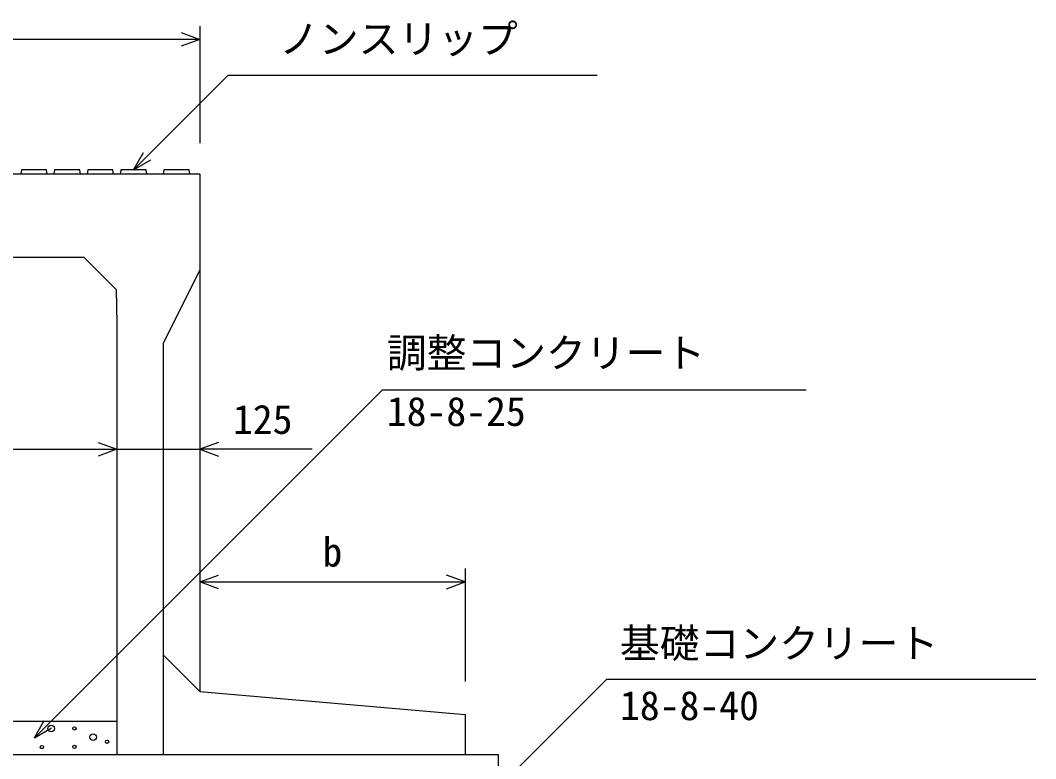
# Model space of a CAD drawing. Units: millimetres, scale not verified. Extents: x -16800 to 16800, y -5940 to 5940.
# Drawn here: x -10802 to -9271, y 1560 to 2674 of the extents above; entities that cross this region are included whole.
import ezdxf
from ezdxf.enums import TextEntityAlignment as Align

# ---------------------------------------------------------------- set-up
doc = ezdxf.new("R2010")
doc.units = ezdxf.units.MM
doc.header["$LTSCALE"] = 20
for name, color, linetype, lineweight in [('0-0_DIM', 7, 'Continuous', 25), ('0-2_HATCH', 6, 'Continuous', 25), ('0-5_OUTLINE', 3, 'Continuous', 25)]:
    doc.layers.add(name, color=color, linetype=linetype, lineweight=lineweight)
doc.styles.add('ＭＳ ゴシック', font='')
doc.styles.get('ＭＳ ゴシック').set_extended_font_data('MS Gothic')

msp = doc.modelspace()

# ---------------------------------------------------------------- linework, layer by layer
at = {"layer": '0-0_DIM'}
for p, q in [((-10531.6, 2664.79), (-10531.6, 2488.04)), ((-10531.6, 2644.79), (-11281.6, 2644.79)), ((-10631.6, 2448.08), (-10489.38, 2590.29)), ((-9932.5, 2590.29), (-10489.38, 2590.29)), ((-10631.6, 2448.08), (-10616.6, 2474.06)), ((-10631.6, 2448.08), (-10605.61, 2463.08)), ((-10781.09, 1591.58), (-10256.26, 2116.41)), ((-10256.26, 2116.41), (-9617.06, 2116.41)), ((-11156.6, 2026.68), (-10656.6, 2026.68)), ((-10656.6, 2026.68), (-10531.6, 2026.68)), ((-10362.29, 2026.68), (-10531.6, 2026.68)), ((-10131.6, 1846.71), (-10131.6, 1676.58)), ((-10531.6, 1826.71), (-10131.6, 1826.71)), ((-9917.94, 1680.23), (-10081.6, 1516.58)), ((-9917.94, 1680.23), (-9271.07, 1680.23)), ((-10781.09, 1591.58), (-10766.09, 1617.56)), ((-10781.09, 1591.58), (-10755.11, 1606.58))]:
    msp.add_line(p, q, dxfattribs=at)
for points in [[(-10559.75, 2655.05), (-10531.56, 2644.79), (-10559.75, 2634.53)], [(-10684.79, 2036.94), (-10656.6, 2026.68), (-10684.79, 2016.42)], [(-10503.4, 2036.94), (-10531.6, 2026.68), (-10503.4, 2016.42)], [(-10503.4, 1816.45), (-10531.6, 1826.71), (-10503.4, 1836.97)], [(-10159.79, 1816.45), (-10131.6, 1826.71), (-10159.79, 1836.97)]]:
    msp.add_lwpolyline(points, dxfattribs=at)
at = {"layer": '0-2_HATCH'}
for p, q in [((-10761.59, 2441.58), (-10762.6, 2448.08)), ((-10711.59, 2441.58), (-10712.6, 2448.08)), ((-10661.6, 2441.58), (-10662.6, 2448.08)), ((-10611.6, 2441.58), (-10612.6, 2448.08)), ((-10546.6, 2441.58), (-10547.6, 2448.08))]:
    msp.add_line(p, q, dxfattribs=at)
for points in [[(-10762.6, 2448.08), (-10800.59, 2448.08), (-10801.59, 2441.58)], [(-10712.6, 2448.08), (-10750.59, 2448.08), (-10751.59, 2441.58)], [(-10662.6, 2448.08), (-10700.6, 2448.08), (-10701.6, 2441.58)], [(-10612.6, 2448.08), (-10650.6, 2448.08), (-10651.6, 2441.58)], [(-10547.6, 2448.08), (-10585.6, 2448.08), (-10586.6, 2441.58)]]:
    msp.add_lwpolyline(points, dxfattribs=at)
for centre, radius in [((-10755.73, 1605.61), 5), ((-10720.57, 1605.89), 2.5), ((-10692.53, 1592.76), 5), ((-10769.75, 1577.59), 2.5), ((-10720.57, 1577.88), 2.5), ((-10671.5, 1585.75), 2.5)]:
    msp.add_circle(centre, radius, dxfattribs=at)
at = {"layer": '0-5_OUTLINE'}
for p, q in [((-10531.6, 2441.58), (-10906.6, 2441.58)), ((-10906.6, 2316.58), (-10706.6, 2316.58)), ((-10531.6, 2296.58), (-10586.6, 2186.58)), ((-10656.6, 2216.58), (-10656.6, 1566.58)), ((-10586.6, 2186.58), (-10586.6, 1566.58)), ((-10586.6, 1716.58), (-10531.6, 1661.58)), ((-10131.6, 1626.58), (-10131.6, 1566.58)), ((-11156.6, 1616.58), (-10656.6, 1616.58)), ((-11331.6, 1566.58), (-10081.6, 1566.58)), ((-10656.6, 1566.58), (-10131.6, 1566.58)), ((-10081.6, 1566.58), (-10081.6, 1466.58))]:
    msp.add_line(p, q, dxfattribs=at)
for points in [[(-10531.6, 2441.58), (-10531.6, 1661.58), (-10131.6, 1626.58)], [(-10706.6, 2316.58), (-10657.88, 2267.86), (-10656.6, 2216.58)]]:
    msp.add_lwpolyline(points, dxfattribs=at)

# ---------------------------------------------------------------- texts
at = {"layer": '0-0_DIM', "style": 'ＭＳ ゴシック'}
for s, p in [('ノンスリップ', (-10412.08, 2610.47)), ('調整コンクリート', (-10249.55, 2136.92)), ('18-8-25', (-10249.55, 2048.64)), ('125', (-10481.58, 2036.68)), ('b', (-10346.6, 1836.71)), ('基礎コンクリート', (-9897.94, 1698.97)), ('18-8-40', (-9897.94, 1605.15))]:
    msp.add_text(s, height=43.99, dxfattribs=at).set_placement(p, align=Align.BOTTOM_LEFT)

doc.saveas('drawing.dxf')
